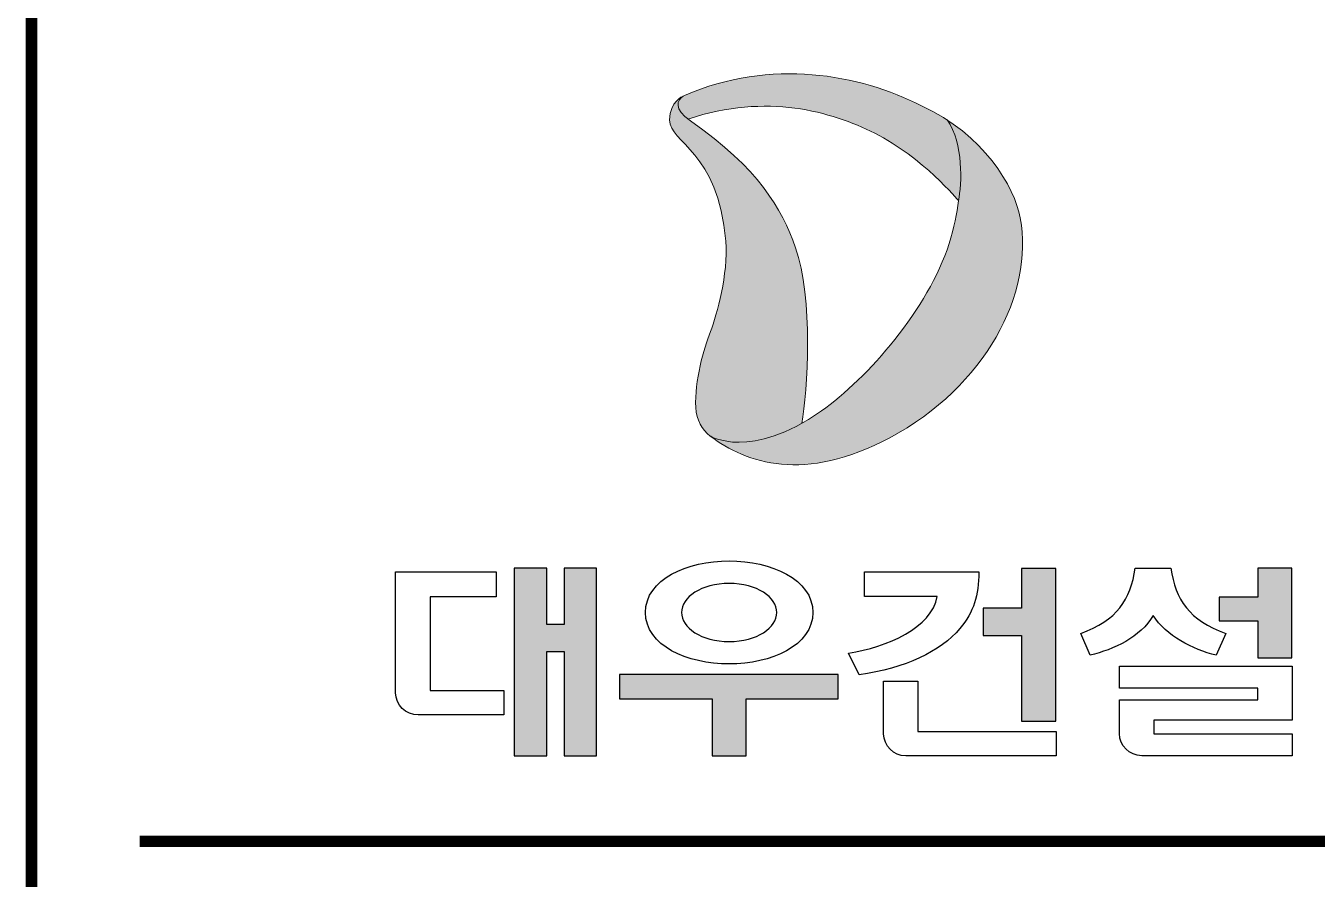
# Model space of a CAD drawing. Header units: millimetres. Extents: x 1697 to 2538, y -887 to -293.
# Drawn here: x 2447.5 to 2504.3, y -400.3 to -362.7 of the extents above; entities that cross this region are included whole.
import ezdxf

# ---------------------------------------------------------------- set-up
doc = ezdxf.new("R2010")
doc.units = ezdxf.units.MM
doc.header["$LTSCALE"] = 40
doc.header["$MEASUREMENT"] = 0
doc.layers.get('0').update_dxf_attribs({"linetype": 'CONTINUOUS'})
doc.layers.add('001dmp-FORM', color=7, linetype='CONTINUOUS')

# ---------------------------------------------------------------- blocks, each defined once
blk = doc.blocks.new('FORM_ELEC_SUKWOO$0$')
at = {"layer": '001dmp-FORM'}
h = blk.add_hatch(color=253, dxfattribs=at)
edge = h.paths.add_edge_path()
edge.add_spline(control_points=[(149973.8911779792, 99973.44602468377), (150649.2614700298, 100194.7278338347), (151181.9467067957, 100038.3593855235), (151554.8745289902, 99853.11211838503), (151960.5396736413, 99651.6575567415), (152262.5360146685, 99282.08569187974), (152262.5360146685, 99282.08569187974), (152292.0042431015, 99425.71680528508), (152306.6323564962, 99766.98645075271), (152168.0643878756, 99965.45808426547)], knot_values=[3.001940502293917, 3.001940502293917, 3.001940502293917, 3.001940502293917, 4, 4, 4, 5, 5, 5, 6, 6, 6, 6], degree=3, periodic=0)
edge.add_spline(control_points=[(152168.0643878986, 99965.45808425033), (152101.2941954687, 100009.0655079384), (152028.8196954434, 100049.3450712727), (151950.4695955797, 100084.9889158569)], knot_values=[0, 0, 0, 0, 0.1490514530590994, 0.1490514530590994, 0.1490514530590994, 0.1490514530590994], degree=3, periodic=0)
edge.add_spline(control_points=[(151950.4695955797, 100084.9889158569), (151423.4335100805, 100353.8600001023), (150676.3397187292, 100490.5480596863), (149944.0860424162, 100172.7575962255), (149940.791897635, 100171.3239472997), (149937.6565585916, 100169.8479569464), (149934.6743010121, 100168.3330517299)], knot_values=[0, 0, 0, 0, 1, 1, 1, 1.043769854444011, 1.043769854444011, 1.043769854444011, 1.043769854444011], degree=3, periodic=0)
edge.add_spline(control_points=[(149934.6743010115, 100168.3330517297), (149885.3144827732, 100134.8953817773), (149852.5496563508, 100067.7133911077), (149973.8911972365, 99973.44603098091)], knot_values=[0, 0, 0, 0, 0.9479742126560293, 0.9479742126560293, 0.9479742126560293, 0.9479742126560293], degree=3, periodic=0)
h = blk.add_hatch(color=251, dxfattribs=at)
edge = h.paths.add_edge_path()
edge.add_spline(control_points=[(150936.8295897507, 97397.68084314652), (150989.1027827354, 97662.9165450302), (151034.7815563693, 98465.62778756279), (150884.1013292639, 98884.3706088562), (150762.0943834857, 99222.6722313161), (150576.8049471516, 99550.95677612536), (149995.2844392979, 99957.68192899344), (149987.6740481307, 99963.01747497474), (149980.550544208, 99968.27254253998), (149973.8911972365, 99973.44603098091)], knot_values=[0.9479742126560295, 0.9479742126560295, 0.9479742126560295, 0.9479742126560295, 1.88010572553203, 1.88010572553203, 1.88010572553203, 2.88010572553203, 2.88010572553203, 2.88010572553203, 2.932131512876001, 2.932131512876001, 2.932131512876001, 2.932131512876001], degree=3, periodic=0)
edge.add_spline(control_points=[(149973.8911972365, 99973.44603098091), (149852.5496563508, 100067.7133911077), (149885.3144827732, 100134.8953817773), (149934.6743010115, 100168.3330517297)], knot_values=[0, 0, 0, 0, 0.9479742126560293, 0.9479742126560293, 0.9479742126560293, 0.9479742126560293], degree=3, periodic=0)
edge.add_spline(control_points=[(149932.7393335872, 100167.3334620437), (149932.7393335872, 100167.3334620437), (149820.9130875992, 100120.817193592), (149819.1110736303, 99967.32800376834), (149816.9910571962, 99767.94045814802), (150231.7722725137, 99708.73899922776), (150293.3587499222, 98939.809038606), (150315.8309241229, 98653.8718220666), (150220.1121821266, 98324.89827191643), (150164.3557499116, 98174.74810797651), (150108.9173201618, 98027.03596293554), (150028.2506948471, 97762.13990950398), (150039.9107852342, 97531.90612476855), (150045.297939052, 97426.83472632291), (150091.1854991119, 97346.1757711391), (150162.447735121, 97290.86025621975)], knot_values=[4.586814537703955, 4.586814537703955, 4.586814537703955, 4.586814537703955, 5.586814537703955, 5.586814537703955, 5.586814537703955, 6.586814537703955, 6.586814537703955, 6.586814537703955, 7.586814537703955, 7.586814537703955, 7.586814537703955, 8.586814537703955, 8.586814537703955, 8.586814537703955, 9, 9, 9, 9], degree=3, periodic=0)
edge.add_spline(control_points=[(150162.447735121, 97290.86025621975), (150162.447735121, 97290.86025621975), (150441.1332989151, 97118.6825871882), (150936.8295897507, 97397.68084314652)], knot_values=[3, 3, 3, 3, 3.903456522974708, 3.903456522974708, 3.903456522974708, 3.903456522974708], degree=3, periodic=0)
h = blk.add_hatch(color=256, dxfattribs=at)
edge = h.paths.add_edge_path()
edge.add_spline(control_points=[(150162.447735121, 97290.86025621975), (150469.7441172333, 97060.30846901913), (150957.559898703, 96889.64714607992), (151681.7575125667, 97276.55014528986), (152492.6637985822, 97709.24549947493), (152903.8409859618, 98497.30860841367), (152785.7560705864, 99136.54656368378), (152744.5341015295, 99359.07303559547), (152549.26159907, 99716.49926458485), (152168.0643878986, 99965.45808425033)], knot_values=[0.1490514530590992, 0.1490514530590992, 0.1490514530590992, 0.1490514530590992, 1.149051453059099, 1.149051453059099, 1.149051453059099, 2.149051453059099, 2.149051453059099, 2.149051453059099, 3, 3, 3, 3], degree=3, periodic=0)
edge.add_spline(control_points=[(152168.0643878756, 99965.45808426547), (152306.6323564962, 99766.98645075271), (152292.0042431015, 99425.71680528508), (152262.5360146685, 99282.08569187974)], knot_values=[4.999999999998956, 4.999999999998956, 4.999999999998956, 4.999999999998956, 5.999999999998956, 5.999999999998956, 5.999999999998956, 6], degree=3, periodic=0)
edge.add_spline(control_points=[(152262.5360146685, 99282.08569187974), (152250.1957238904, 99176.07034573704), (152225.9146326976, 99054.78273363109), (152183.2474000358, 98919.24487919593), (152010.3600598409, 98369.89562072861), (151494.6660622638, 97780.10704878229), (151103.0990268989, 97503.33890332002), (151045.0161157086, 97462.29659149447), (150989.355310371, 97427.2144328251), (150936.1927778615, 97397.32260025805)], knot_values=[3.903069565765791, 3.903069565765791, 3.903069565765791, 3.903069565765791, 4.055307819384659, 4.055307819384659, 4.055307819384659, 5.055307819384659, 5.055307819384659, 5.055307819384659, 5.152238253618869, 5.152238253618869, 5.152238253618869, 5.152238253618869], degree=3, periodic=0)
edge.add_spline(control_points=[(150936.1927778615, 97397.32260025805), (150440.8946238023, 97118.8300455783), (150162.447735121, 97290.86025621975), (150162.447735121, 97290.86025621975)], knot_values=[3, 3, 3, 3, 3.90306956576579, 3.90306956576579, 3.90306956576579, 3.90306956576579], degree=3, periodic=0)
for points in [[(148504.806885355, 94583.91727243178), (148779.3490135616, 94583.91727243178), (148779.3490135616, 95468.6001303515), (148926.5841549048, 95468.6001303515), (148926.5841549048, 94583.91727243178), (149201.1262831113, 94583.91727243178), (149201.1262831113, 96172.33958562673), (148926.5841549048, 96172.33958562673), (148926.5841549048, 95697.13790193945), (148779.3490135616, 95697.13790193945), (148779.3490135616, 96172.33958562673), (148504.806885355, 96172.33958562673)], [(152796.5681544, 94878.49355593999), (153087.1164066834, 94878.49355593999), (153087.1164066834, 96171.17357658804), (152796.5681544, 96171.17357658804), (152796.5681544, 95833.03095536074), (152471.2516325985, 95833.03095536074), (152471.2516325985, 95602.16116569517), (152796.5681544, 95602.16116569517)], [(154795.2136475793, 95413.79770553182), (155083.5358826069, 95413.79770553182), (155083.5358826069, 96173.50559466542), (154795.2136475793, 96173.50559466542), (154795.2136475793, 95926.311678458), (154468.0951118088, 95926.311678458), (154468.0951118088, 95728.40814434155), (154795.2136475793, 95728.40814434155)], [(149393.8357769644, 95067.06901774672), (150179.0898641281, 95067.06901774672), (150179.0898641281, 94583.91727243178), (150465.3980835435, 94583.91727243178), (150465.3980835435, 95067.06901774672), (151246.0941353741, 95067.06901774672), (151246.0941353741, 95274.3006241729), (149393.8357769644, 95274.3006241729)]]:
    blk.add_hatch(color=253, dxfattribs=at).paths.add_polyline_path(points)
at = {"layer": '001dmp-FORM', "const_width": 96.15186304763357}
for points in [[(144420.0982976004, 3846.07451991993), (144420.0982985485, 110382.3387573191)], [(145335.0079097798, 93861.68979593622), (156729.8533833672, 93861.69042729214)]]:
    blk.add_lwpolyline(points, dxfattribs=at)
at = {"layer": '001dmp-FORM', "color": 253}
for points in [[(148504.806885355, 94583.91727243178), (148779.3490135616, 94583.91727243178), (148779.3490135616, 95468.6001303515), (148926.5841549048, 95468.6001303515), (148926.5841549048, 94583.91727243178), (149201.1262831113, 94583.91727243178), (149201.1262831113, 96172.33958562673), (148926.5841549048, 96172.33958562673), (148926.5841549048, 95697.13790193945), (148779.3490135616, 95697.13790193945), (148779.3490135616, 96172.33958562673), (148504.806885355, 96172.33958562673), (148504.806885355, 94583.91727243178)], [(152796.5681544, 94878.49355593999), (153087.1164066834, 94878.49355593999), (153087.1164066834, 96171.17357658804), (152796.5681544, 96171.17357658804), (152796.5681544, 95833.03095536074), (152471.2516325985, 95833.03095536074), (152471.2516325985, 95602.16116569517), (152796.5681544, 95602.16116569517), (152796.5681544, 94878.49355593999)], [(154795.2136475793, 95413.79770553182), (155083.5358826069, 95413.79770553182), (155083.5358826069, 96173.50559466542), (154795.2136475793, 96173.50559466542), (154795.2136475793, 95926.311678458), (154468.0951118088, 95926.311678458), (154468.0951118088, 95728.40814434155), (154795.2136475793, 95728.40814434155), (154795.2136475793, 95413.79770553182)], [(149393.8357769644, 95067.06901774672), (150179.0898641281, 95067.06901774672), (150179.0898641281, 94583.91727243178), (150465.3980835435, 94583.91727243178), (150465.3980835435, 95067.06901774672), (151246.0941353741, 95067.06901774672), (151246.0941353741, 95274.3006241729), (149393.8357769644, 95274.3006241729), (149393.8357769644, 95067.06901774672)]]:
    blk.add_lwpolyline(points, dxfattribs=at)
at = {"layer": '001dmp-FORM', "lineweight": 0}
for points, knots in [([(151950.4695955797, 100084.9889158569), (151423.4335100805, 100353.8600001023), (150676.3397187292, 100490.5480596863), (149944.0860424162, 100172.7575962255), (149940.0713876263, 100171.0103732254), (149936.2926052974, 100169.2002609565), (149932.7393335872, 100167.3334620437)], [0, 0, 0, 0, 1, 1, 1, 1.053343391827787, 1.053343391827787, 1.053343391827787, 1.053343391827787]), ([(149973.8911779792, 99973.44602468377), (150649.2614700298, 100194.7278338347), (151181.9467067957, 100038.3593855235), (151554.8745289902, 99853.11211838503), (151960.5396736413, 99651.6575567415), (152262.5360146685, 99282.08569187974), (152262.5360146685, 99282.08569187974), (152292.0042431015, 99425.71680528508), (152306.6323564962, 99766.98645075271), (152168.0643878756, 99965.45808426547)], [3.001940502293917, 3.001940502293917, 3.001940502293917, 3.001940502293917, 4, 4, 4, 5, 5, 5, 6, 6, 6, 6]), ([(150162.447735121, 97290.86025621975), (150091.1854991119, 97346.1757711391), (150045.297939052, 97426.83472632291), (150039.9107852342, 97531.90612476855), (150028.2506948471, 97762.13990950398), (150108.9173201618, 98027.03596293554), (150164.3557499116, 98174.74810797651), (150220.1121821266, 98324.89827191643), (150315.8309241229, 98653.8718220666), (150293.3587499222, 98939.809038606), (150231.7722725137, 99708.73899922776), (149816.9910571962, 99767.94045814802), (149819.1110736303, 99967.32800376834), (149820.9130875992, 100120.817193592), (149932.7393335872, 100167.3334620437), (149932.7393335872, 100167.3334620437)], [4.586814537703954, 4.586814537703954, 4.586814537703954, 4.586814537703954, 5, 5, 5, 6, 6, 6, 7, 7, 7, 8, 8, 8, 9, 9, 9, 9]), ([(149934.6743010115, 100168.3330517297), (149882.6055658294, 100133.0602884984), (149849.00330535, 100060.2377239896), (149995.2844392979, 99957.68192899344), (150576.8049471516, 99550.95677612536), (150762.0943834857, 99222.6722313161), (150884.1013292639, 98884.3706088562), (151034.7815563693, 98465.62778756279), (150989.1027827354, 97662.9165450302), (150936.8295897507, 97397.68084314652)], [0, 0, 0, 0, 1, 1, 1, 2, 2, 2, 2.932131512876001, 2.932131512876001, 2.932131512876001, 2.932131512876001]), ([(151950.4695955797, 100084.9889158569), (152476.1276703968, 99845.85106209852), (152737.3136950689, 99398.05059082108), (152785.7560705864, 99136.54656368378), (152903.8409859618, 98497.30860841367), (152492.6637985822, 97709.24549947493), (151681.7575125667, 97276.55014528986), (150957.559898703, 96889.64714607992), (150469.7441172333, 97060.30846901913), (150162.447735121, 97290.86025621975)], [0, 0, 0, 0, 1, 1, 1, 2, 2, 2, 3, 3, 3, 3]), ([(150162.447735121, 97290.86025621975), (150162.447735121, 97290.86025621975), (150503.8763818211, 97079.9186210339), (151103.0990268989, 97503.33890332002), (151494.6660622638, 97780.10704878229), (152010.3600598409, 98369.89562072861), (152183.2474000358, 98919.24487919593), (152225.9146326976, 99054.78273363109), (152250.1957238904, 99176.07034573704), (152262.5360146685, 99282.08569187974)], [3, 3, 3, 3, 4, 4, 4, 5, 5, 5, 5.152238253618868, 5.152238253618868, 5.152238253618868, 5.152238253618868])]:
    blk.add_open_spline(points, degree=3, knots=knots, dxfattribs=at)
at = {"layer": '001dmp-FORM', "color": 253}
for points, knots in [([(150322.7209775335, 95361.96330371988), (150675.9157154424, 95361.96330371988), (151030.8064664986, 95515.02849025652), (151030.8064664986, 95797.83868255583), (151030.8064664986, 96080.64887485513), (150675.9157154424, 96233.714061392), (150322.7209775335, 96233.714061392), (149969.5262396245, 96233.714061392), (149614.6354885683, 96080.64887485513), (149614.6354885683, 95797.83868255583), (149614.6354885683, 95515.02849025652), (149969.5262396245, 95361.96330371988), (150322.7209775335, 95361.96330371988)], [0, 0, 0, 0, 1, 1, 1, 2, 2, 2, 3, 3, 3, 4, 4, 4, 4]), ([(153910.5307896596, 95772.610486991), (154018.0156228648, 95600.57115336973), (154246.2353919879, 95485.77226346708), (154443.3969203524, 95435.52787398058), (154443.3969203524, 95435.52787398058), (154523.9575448455, 95620.60530867125), (154523.9575448455, 95620.60530867125), (154216.1311586247, 95730.9521640623), (154097.7282407843, 95906.70152644324), (154061.0519564756, 96173.50559466542), (154061.0519564756, 96173.50559466542), (153757.5716039446, 96173.50559466542), (153757.5716039446, 96173.50559466542), (153721.0013204576, 95906.70152644324), (153604.8244198729, 95730.9521640623), (153297.1040344738, 95620.60530867125), (153297.1040344738, 95620.60530867125), (153377.5586581452, 95435.52787398058), (153377.5586581452, 95435.52787398058), (153574.8261873314, 95485.77226346708), (153802.9399556328, 95586.26104243984), (153910.5307896596, 95772.610486991)], [0, 0, 0, 0, 1, 1, 1, 2, 2, 2, 3, 3, 3, 4, 4, 4, 5, 5, 5, 6, 6, 6, 7, 7, 7, 7]), ([(147500.4490997346, 95117.5254088766), (147500.4490997346, 95014.8106126478), (147588.2177801033, 94930.32795775193), (147691.6745820839, 94930.32795775193), (147691.6745820839, 94930.32795775193), (148416.5082008778, 94930.32795775193), (148416.5082008778, 94930.32795775193), (148416.5082008778, 94930.32795775193), (148416.5082008778, 95136.92355924775), (148416.5082008778, 95136.92355924775), (148416.5082008778, 95136.92355924775), (147793.6473725605, 95136.92355924775), (147793.6473725605, 95136.92355924775), (147793.6473725605, 95136.92355924775), (147793.6473725605, 95929.06769982213), (147793.6473725605, 95929.06769982213), (147793.6473725605, 95929.06769982213), (148350.9996930663, 95929.06769982213), (148350.9996930663, 95929.06769982213), (148350.9996930663, 95929.06769982213), (148350.9996930663, 96141.59934733342), (148350.9996930663, 96141.59934733342), (148350.9996930663, 96141.59934733342), (147500.4490997346, 96141.59934733342), (147500.4490997346, 96141.59934733342), (147500.4490997346, 96141.59934733342), (147500.4490997346, 95117.5254088766), (147500.4490997346, 95117.5254088766)], [0, 0, 0, 0, 1, 1, 1, 2, 2, 2, 3, 3, 3, 4, 4, 4, 5, 5, 5, 6, 6, 6, 7, 7, 7, 8, 8, 8, 9, 9, 9, 9]), ([(150322.7209775335, 96043.97259054636), (150558.8908082841, 96043.97259054636), (150725.9481032855, 95925.46367188427), (150725.9481032855, 95797.83868255583), (150725.9481032855, 95670.21369322739), (150558.8908082841, 95551.7047745653), (150322.7209775335, 95551.7047745653), (150086.5511467828, 95551.7047745653), (149919.4938517815, 95670.21369322739), (149919.4938517815, 95797.83868255583), (149919.4938517815, 95925.46367188427), (150086.5511467828, 96043.97259054636), (150322.7209775335, 96043.97259054636)], [0, 0, 0, 0, 1, 1, 1, 2, 2, 2, 3, 3, 3, 4, 4, 4, 4]), ([(151468.0598560167, 96140.64533993811), (151468.0598560167, 96140.64533993811), (151468.0598560167, 95932.03572282987), (151468.0598560167, 95932.03572282987), (151468.0598560167, 95932.03572282987), (152083.0766235281, 95932.03572282987), (152083.0766235281, 95932.03572282987), (152036.6482636228, 95669.25968583208), (151660.345346583, 95504.85241137329), (151333.3328116343, 95453.12401038292), (151333.3328116343, 95453.12401038292), (151422.3735018634, 95269.9545904831), (151422.3735018634, 95269.9545904831), (151808.4284944998, 95325.2870194111), (152112.544851961, 95465.73810816556), (152275.5741157377, 95663.21763899503), (152391.4330138573, 95803.13872364094), (152436.8013655455, 95938.60777377523), (152434.2573458247, 96140.64533993811), (152434.2573458247, 96140.64533993811), (151468.0598560167, 96140.64533993811), (151468.0598560167, 96140.64533993811)], [0, 0, 0, 0, 1, 1, 1, 2, 2, 2, 3, 3, 3, 4, 4, 4, 5, 5, 5, 6, 6, 6, 7, 7, 7, 7]), ([(153914.8768233494, 94770.90272191307), (153914.8768233494, 94770.90272191307), (153914.8768233494, 94887.07962249778), (153914.8768233494, 94887.07962249778), (153914.8768233494, 94887.07962249778), (155085.8679006844, 94887.07962249778), (155085.8679006844, 94887.07962249778), (155085.8679006844, 94887.07962249778), (155085.8679006844, 95344.26116649574), (155085.8679006844, 95344.26116649574), (155085.8679006844, 95344.26116649574), (153625.388579283, 95344.26116649574), (153625.388579283, 95344.26116649574), (153625.388579283, 95344.26116649574), (153625.388579283, 95157.16971619288), (153625.388579283, 95157.16971619288), (153625.388579283, 95157.16971619288), (154796.6976590831, 95157.16971619288), (154796.6976590831, 95157.16971619288), (154796.6976590831, 95157.16971619288), (154796.6976590831, 95058.80095365387), (154796.6976590831, 95058.80095365387), (154796.6976590831, 95058.80095365387), (153625.4945801047, 95058.80095365387), (153625.4945801047, 95058.80095365387), (153625.4945801047, 95058.80095365387), (153625.4945801047, 94772.4927342385), (153625.4945801047, 94772.4927342385), (153625.4945801047, 94669.98993965331), (153709.6592325356, 94585.8252872224), (153813.1160345161, 94585.8252872224), (153813.1160345161, 94585.8252872224), (155087.0339097231, 94585.8252872224), (155087.0339097231, 94585.8252872224), (155087.0339097231, 94585.8252872224), (155087.0339097231, 94770.90272191307), (155087.0339097231, 94770.90272191307), (155087.0339097231, 94770.90272191307), (153914.8768233494, 94770.90272191307), (153914.8768233494, 94770.90272191307)], [0, 0, 0, 0, 1, 1, 1, 2, 2, 2, 3, 3, 3, 4, 4, 4, 5, 5, 5, 6, 6, 6, 7, 7, 7, 8, 8, 8, 9, 9, 9, 10, 10, 10, 11, 11, 11, 12, 12, 12, 13, 13, 13, 13]), ([(151919.6233564646, 94791.46688132314), (151919.6233564646, 94791.46688132314), (151919.6233564646, 95215.89417141536), (151919.6233564646, 95215.89417141536), (151919.6233564646, 95215.89417141536), (151629.817109933, 95215.89417141536), (151629.817109933, 95215.89417141536), (151629.817109933, 95215.89417141536), (151629.817109933, 94772.17473177332), (151629.817109933, 94772.17473177332), (151629.817109933, 94669.35393472319), (151713.5577590771, 94584.97728064889), (151817.1205618793, 94584.97728064889), (151817.1205618793, 94584.97728064889), (153089.766427226, 94584.97728064889), (153089.766427226, 94584.97728064889), (153089.766427226, 94584.97728064889), (153089.766427226, 94791.46688132314), (153089.766427226, 94791.46688132314), (153089.766427226, 94791.46688132314), (151919.6233564646, 94791.46688132314), (151919.6233564646, 94791.46688132314)], [0, 0, 0, 0, 1, 1, 1, 2, 2, 2, 3, 3, 3, 4, 4, 4, 5, 5, 5, 6, 6, 6, 7, 7, 7, 7])]:
    blk.add_open_spline(points, degree=3, knots=knots, dxfattribs=at)
blk = doc.blocks.new('FORM_ELEC_SUKWOO')
at = {"layer": '001dmp-FORM'}
blk.add_blockref('FORM_ELEC_SUKWOO$0$', (12.05403001734521, -1.003795030963374), dxfattribs=at)

msp = doc.modelspace()

# ---------------------------------------------------------------- block references
at = {"color": 4, "xscale": 0.005200107262485331, "yscale": 0.005200107262485331, "zscale": 0.005200107262485331}
msp.add_blockref('FORM_ELEC_SUKWOO', (1696.653243597326, -886.6844493621284), dxfattribs=at)

doc.saveas('drawing.dxf')
